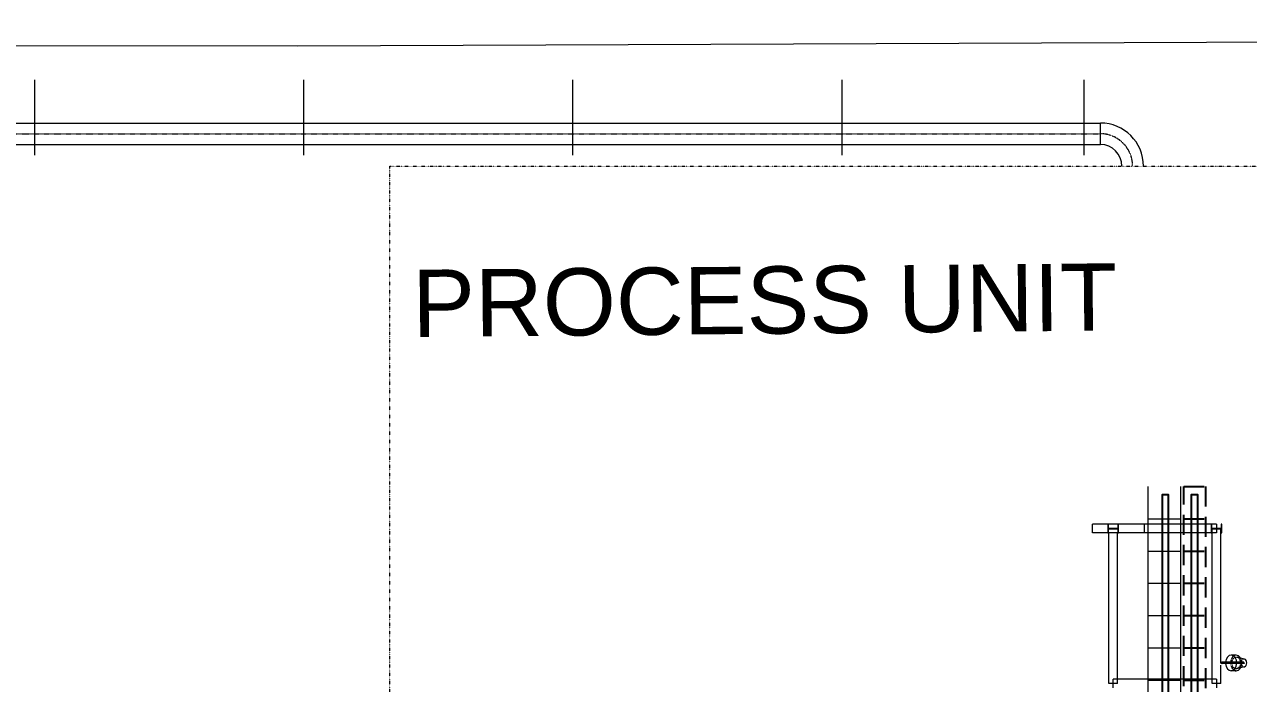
# Model space of a CAD drawing. Header units: inches. Extents: x 19 to 715735, y 34 to 210034.
# Drawn here: x 124883 to 147627, y 160981 to 173222 of the extents above; entities that cross this region are included whole.
import ezdxf

# ---------------------------------------------------------------- set-up
doc = ezdxf.new("R2010")
doc.units = ezdxf.units.IN
doc.header["$MEASUREMENT"] = 0
for name, pattern in [('CABLEROUTEALL-EMBED 1_DWG$0$HIDDEN2', [0.1875, 0.125, -0.0625]), ('DASHDOT2', [0.5, 0.25, -0.125, 0, -0.125]), ('DIVIDE2', [0.625, 0.25, -0.125, 0, -0.125, 0, -0.125]), ('LIGHTINGLAYOUTPROGRESSUNIT-EMBED 1_DWG$0$HIDDEN2', [0.1875, 0.125, -0.0625])]:
    doc.linetypes.add(name, pattern=pattern)
doc.layers.add('CABLE TRAY INSTRUMENTATION', color=7, linetype='Continuous')
doc.layers.add('cables', color=7, linetype='Continuous')
for name, color, linetype, lineweight in [('Layout', 6, 'Continuous', 20), ('Pipe Rack Lighting', 1, 'Continuous', 5), ('REV.C CLOUD', 2, 'Continuous', 20)]:
    doc.layers.add(name, color=color, linetype=linetype, lineweight=lineweight)
doc.styles.get("Standard").update_dxf_attribs({"font": 'arial.ttf'})

msp = doc.modelspace()

# ---------------------------------------------------------------- linework, layer by layer
at = {"layer": 'CABLE TRAY INSTRUMENTATION', "color": 6, "linetype": 'CABLEROUTEALL-EMBED 1_DWG$0$HIDDEN2', "ltscale": 3000}
for p, q in [((146427, 123242), (146427, 164642)), ((146427, 164642), (146827, 164642)), ((146827, 164642), (146827, 142666)), ((146427, 164042), (146827, 164042)), ((146427, 164042), (146827, 164042)), ((146427, 163442), (146827, 163442)), ((146427, 162842), (146827, 162842)), ((146427, 162842), (146827, 162842)), ((146427, 162242), (146827, 162242)), ((146427, 161642), (146827, 161642)), ((146427, 161042), (146827, 161042))]:
    msp.add_line(p, q, dxfattribs=at)
at = {"layer": 'cables'}
for points in [[(146026, 122592), (146026, 164493), (146134, 164493), (146134, 122592)], [(146571, 123242), (146571, 164493), (146679, 164493), (146679, 123242)]]:
    msp.add_lwpolyline(points, dxfattribs=at)
at = {"layer": 'Layout', "color": 252}
for p, q in [((125074, 170792), (125074, 172192)), ((130074, 170792), (130074, 172192)), ((135074, 170792), (135074, 172192)), ((140074, 170792), (140074, 172192)), ((144574, 170792), (144574, 172192)), ((22152, 171392), (144874, 171392)), ((144874, 170992), (144874, 171392)), ((22152, 170992), (144874, 170992))]:
    msp.add_line(p, q, dxfattribs=at)
at = {"layer": 'Layout', "color": 252, "linetype": 'DASHDOT2'}
msp.add_line((22152, 171192), (144874, 171192), dxfattribs=at)
at = {"layer": 'Layout', "color": 251, "linetype": 'DIVIDE2', "ltscale": 10}
for p, q in [((131674, 122592), (131674, 170592)), ((131674, 170592), (160474, 170592))]:
    msp.add_line(p, q, dxfattribs=at)
at = {"layer": 'Layout', "color": 251, "linetype": 'Continuous'}
for p, q in [((144729, 163780), (144729, 163938)), ((145689, 163938), (144729, 163938)), ((144729, 163780), (144729, 163938)), ((145689, 163938), (144729, 163938)), ((145689, 163780), (144729, 163780)), ((145689, 163780), (144729, 163780)), ((145026, 163938), (145016, 163938)), ((145016, 163938), (145016, 163780)), ((145026, 163938), (145016, 163938)), ((145016, 163938), (145016, 163780)), ((145016, 163780), (145026, 163780)), ((145016, 163780), (145026, 163780)), ((145026, 163862), (145026, 163938)), ((145026, 163862), (145026, 163938)), ((145200, 163862), (145026, 163862)), ((145200, 163862), (145026, 163862)), ((145026, 163856), (145200, 163856)), ((145026, 163780), (145026, 163856)), ((145026, 163856), (145200, 163856)), ((145026, 163780), (145026, 163856)), ((145034, 160982), (145034, 163780)), ((145192, 160982), (145192, 163780)), ((145210, 163938), (145200, 163938)), ((145200, 163938), (145200, 163862)), ((145210, 163938), (145200, 163938)), ((145200, 163938), (145200, 163862)), ((145200, 163856), (145200, 163780)), ((145200, 163856), (145200, 163780)), ((145200, 163780), (145210, 163780)), ((145200, 163780), (145210, 163780)), ((145210, 163780), (145210, 163938)), ((145210, 163780), (145210, 163938)), ((145689, 163938), (145689, 163780)), ((147033, 163938), (145689, 163938)), ((145689, 163938), (145689, 163780)), ((147033, 163780), (145689, 163780)), ((146936, 163938), (146936, 163780)), ((146946, 163938), (146936, 163938)), ((146936, 163780), (146946, 163780)), ((146946, 163862), (146946, 163938)), ((147120, 163862), (146946, 163862)), ((146946, 163856), (147120, 163856)), ((146946, 163780), (146946, 163856)), ((146953, 160982), (146953, 163859)), ((146953, 163859), (147112, 163859)), ((147033, 163938), (147033, 163780)), ((147112, 161367), (147112, 163859)), ((147120, 163938), (147120, 163862)), ((147129, 163938), (147120, 163938)), ((147120, 163856), (147120, 163780)), ((147120, 163780), (147129, 163780)), ((147129, 163780), (147129, 163938)), ((147112, 160982), (147112, 161321)), ((147033, 161059), (145113, 161059)), ((145113, 160900), (145113, 161059)), ((147033, 161059), (147033, 160900)), ((145192, 160982), (145034, 160982)), ((147112, 160982), (146953, 160982))]:
    msp.add_line(p, q, dxfattribs=at)
at = {"layer": 'Layout', "color": 9, "lineweight": 20}
msp.add_lwpolyline([(18902, 87591), (13469, 172840), (129960, 172826), (172948, 172998), (207032, 172835), (208402, 182773), (223944, 178510), (221802, 121405), (221460, 109073), (221150, 102955), (220834, 91086), (220007, 60024, 0.00005), (220007, 60024), (219632, 45841), (205263, 45973), (116140, 45688), (85618, 45960), (51843, 46431), (11520, 45199), (20038, 67197)], format="xyb", close=True, dxfattribs=at)
at = {"layer": 'Layout', "color": 9}
msp.add_lwpolyline([(18902, 87591), (13469, 172840), (129960, 172826), (172948, 172998), (207032, 172835), (208402, 182773), (223944, 178510), (221802, 121405), (221460, 109073), (221150, 102955), (220834, 91086), (220007, 60024, 0.00005), (220007, 60024), (219632, 45841), (205263, 45973), (116140, 45688), (85618, 45960), (51843, 46431), (11520, 45199), (20038, 67197)], format="xyb", close=True, dxfattribs=at)
at = {"layer": 'Layout', "color": 252}
for radius in [800, 400]:
    msp.add_arc((144874, 170592), radius, 0, 90, dxfattribs=at)
at = {"layer": 'Layout', "color": 252, "linetype": 'DASHDOT2'}
msp.add_arc((144874, 170592), 600, 0, 90, dxfattribs=at)
at = {"layer": 'Pipe Rack Lighting', "color": 252, "linetype": 'Continuous'}
for p, q in [((147398, 161510), (147305, 161510)), ((147305, 161376), (147129, 161376)), ((147305, 161351), (147129, 161351)), ((147552, 161435), (147479, 161454)), ((147552, 161291), (147479, 161273)), ((147398, 161217), (147305, 161217))]:
    msp.add_line(p, q, dxfattribs=at)
at = {"layer": 'Pipe Rack Lighting', "color": 252, "linetype": 'LIGHTINGLAYOUTPROGRESSUNIT-EMBED 1_DWG$0$HIDDEN2'}
for p, q in [((147542, 161376), (147305, 161376)), ((147542, 161351), (147305, 161351)), ((147479, 161454), (147411, 161471)), ((147479, 161273), (147411, 161255))]:
    msp.add_line(p, q, dxfattribs=at)
at = {"layer": 'Pipe Rack Lighting', "color": 252, "linetype": 'Continuous'}
for centre, major_axis, start_param, end_param in [((147305, 161363), (0, 146), 3.141593, 7.770552), ((147398, 161363), (0, 146), 3.141593, 6.283185), ((147305, 161363), (0, -146), 4.795819, 6.283185), ((147542, 161363), (0, 73.1), 3.321127, 6.103651)]:
    msp.add_ellipse(centre, major_axis=major_axis, ratio=0.707107, start_param=start_param, end_param=end_param, dxfattribs=at)
at = {"layer": 'Pipe Rack Lighting', "color": 252, "linetype": 'LIGHTINGLAYOUTPROGRESSUNIT-EMBED 1_DWG$0$HIDDEN2'}
for centre, major_axis, start_param, end_param in [((147398, 161363), (0, -146), 3.141593, 6.283185), ((147305, 161363), (0, 146), 1.487366, 1.654226), ((147542, 161363), (0, -73.1), 2.962058, 6.283185), ((147542, 161363), (0, -73.1), 0, 0.179534)]:
    msp.add_ellipse(centre, major_axis=major_axis, ratio=0.707107, start_param=start_param, end_param=end_param, dxfattribs=at)
at = {"layer": 'Pipe Rack Lighting', "color": 252, "linetype": 'Continuous'}
for major_axis in [(0, -15.2), (0, -15.2), (0, -12.2)]:
    msp.add_ellipse((147129, 161363), major_axis=major_axis, ratio=0.707107, dxfattribs=at)
at = {"layer": 'Pipe Rack Lighting', "color": 252, "linetype": 'LIGHTINGLAYOUTPROGRESSUNIT-EMBED 1_DWG$0$HIDDEN2'}
for centre, major_axis in [((147398, 161363), (0, -110)), ((147542, 161363), (0, -12.2))]:
    msp.add_ellipse(centre, major_axis=major_axis, ratio=0.707107, dxfattribs=at)
at = {"layer": 'REV.C CLOUD', "color": 3}
for p, q in [((145765, 122672), (145765, 164642)), ((146365, 164642), (146365, 142666)), ((145765, 164042), (146365, 164042)), ((145765, 164042), (146365, 164042)), ((145765, 163442), (146365, 163442)), ((145765, 162842), (146365, 162842)), ((145765, 162842), (146365, 162842)), ((145765, 162242), (146365, 162242)), ((145765, 161642), (146365, 161642)), ((145765, 161042), (146365, 161042))]:
    msp.add_line(p, q, dxfattribs=at)

# ---------------------------------------------------------------- texts
at = {"layer": 'Layout', "color": 251, "insert": (132095, 167398), "char_height": 1250, "attachment_point": 7, "rotation": 0.533}
msp.add_mtext('PROCESS UNIT', dxfattribs=at)

doc.saveas('drawing.dxf')
